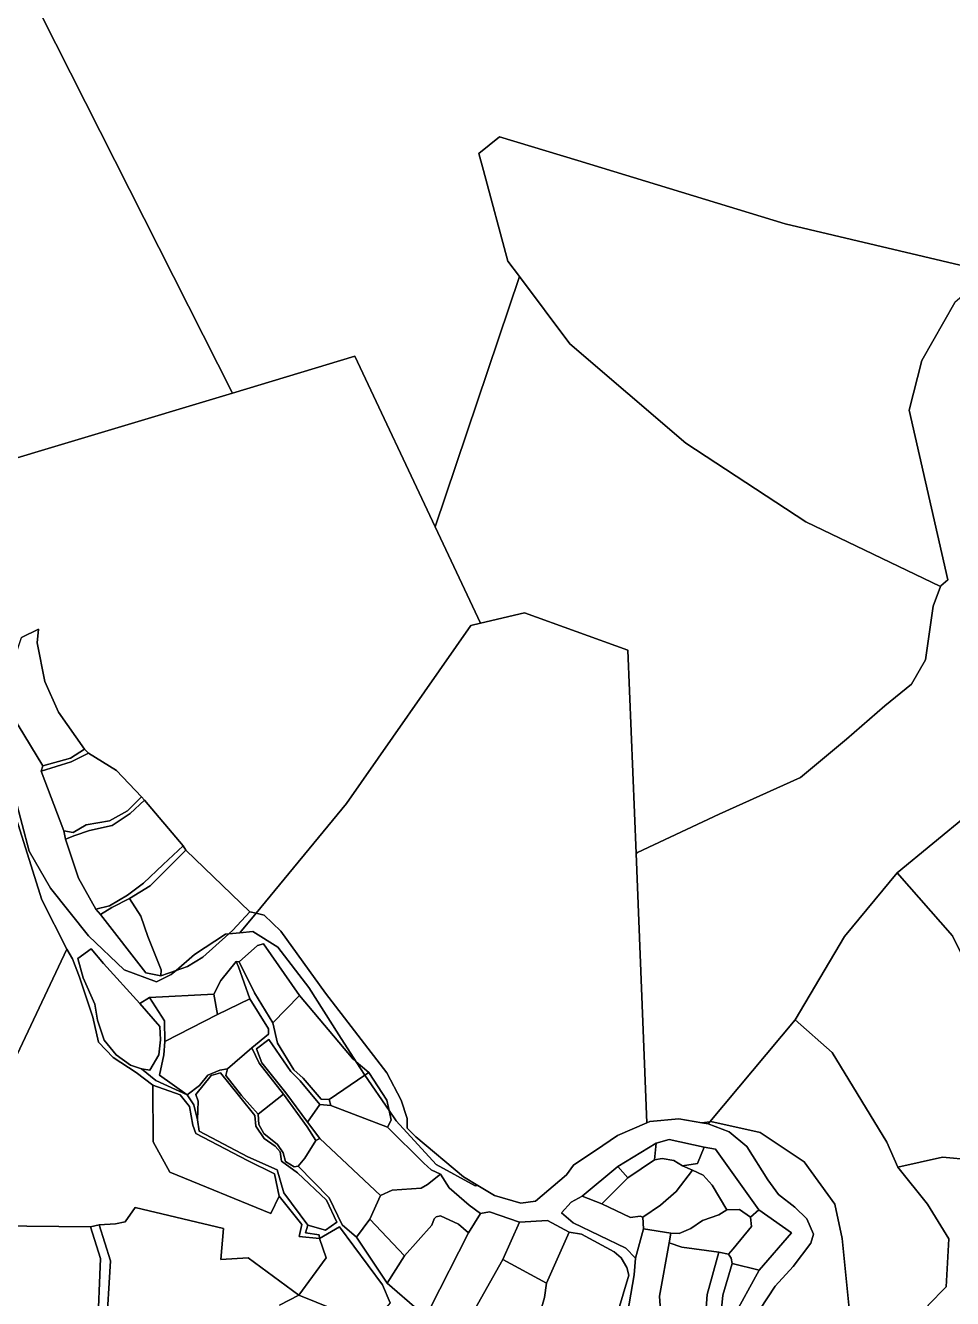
# Model space of a CAD drawing. Extents: x 542555 to 550520, y 1840485 to 1846995.
# Drawn here: x 546246.8 to 546497.5, y 1842651.4 to 1842995.5 of the extents above; entities that cross this region are included whole.
import ezdxf

# ---------------------------------------------------------------- set-up
doc = ezdxf.new("R2010")
doc.units = 0
doc.layers.add('Level 30', color=7, linetype='Continuous')

msp = doc.modelspace()

# ---------------------------------------------------------------- linework, layer by layer
at = {"layer": 'Level 30'}
for points in [[(546302.76, 1842896.18), (546230.0851, 1842874.3283), (546226.42, 1842881.04), (546219.05, 1842890.08), (546211.81, 1842895.93), (546210.0792, 1842896.8235), (546187.71, 1842921.88), (546179.47, 1842932.69), (546177.08, 1842935.82), (546164.38, 1842952.31), (546156.45, 1842964.02), (546156.36, 1842964.15), (546148.57, 1842980.11), (546141.6, 1842999.21), (546138.6, 1843005.08), (546151.56, 1843022.02), (546172.4, 1843036.17), (546192.49, 1843048.82), (546219.17, 1843061.43)], [(546380.38, 1842927.7), (546377.25, 1842931.87), (546370.6611, 1842956.3575), (546369.42, 1842960.97), (546375.02, 1842965.45), (546396.1501, 1842959.0162), (546452.2, 1842941.95), (546507.56, 1842928.82), (546498.07, 1842920.68), (546489.12, 1842905.01), (546485.76, 1842891.58), (546496.19, 1842845.71), (546494.29, 1842844.06), (546494.23, 1842843.91), (546457.8, 1842861.36), (546425.36, 1842882.62), (546394.03, 1842909.49)], [(546380.38, 1842927.7), (546394.03, 1842909.49), (546425.36, 1842882.62), (546457.8, 1842861.36), (546494.23, 1842843.91), (546492.23, 1842838.54), (546490.16, 1842824.05), (546486.37, 1842817.5), (546479.13, 1842811.62), (546468.79, 1842802.66), (546456.38, 1842792.31), (546434.32, 1842782.31), (546412.26, 1842771.96), (546411.9, 1842771.71), (546409.69, 1842826.66), (546381.73, 1842836.73), (546369.8, 1842833.97), (546357.54, 1842860.03)], [(546414.8327, 1842698.9138), (546406.86, 1842695.48), (546402.9252, 1842692.8136), (546395.01, 1842687.45), (546393.08, 1842684.84), (546384.68, 1842677.74), (546380.73, 1842677.22), (546373.64, 1842679.32), (546369.1233, 1842682.0053), (546365.23, 1842684.32), (546352.36, 1842695.1), (546349.99, 1842697.46), (546349.99, 1842700.09), (546348.42, 1842705.09), (546344.48, 1842712.45), (546327.91, 1842734.01), (546315.86, 1842750.72), (546311.31, 1842755.04), (546309.1565, 1842755.5798), (546333.63, 1842785.24), (546367.19, 1842833.37), (546369.8, 1842833.97), (546381.73, 1842836.73), (546409.69, 1842826.66), (546411.9, 1842771.71)], [(546245.77, 1842830.13), (546250.36, 1842832.35), (546249.97, 1842828.71), (546252.04, 1842818.23), (546255.78, 1842809.92), (546262.79, 1842799.9), (546259.01, 1842797.49), (546251.5, 1842795.43), (546244.84, 1842806.42), (546242.59, 1842813.48), (546242.87, 1842821.35)], [(546259.22, 1842796.47), (546251.03, 1842793.99), (546251.5, 1842795.43), (546259.01, 1842797.49), (546262.79, 1842799.9), (546263.82, 1842798.86)], [(546263.82, 1842798.86), (546271.4, 1842794.2), (546278.21, 1842787.02), (546274.44, 1842783.23), (546269.57, 1842780.52), (546263.23, 1842779.51), (546259.7, 1842777.36), (546257.23, 1842777.84), (546251.03, 1842793.99), (546259.22, 1842796.47)], [(546531.8, 1842799.64), (546529.85, 1842776.9), (546540.08, 1842765.22), (546546.06, 1842760.79), (546539.3, 1842755.7), (546531.34, 1842746.21), (546518.7, 1842739.47), (546504.53, 1842735.16), (546497.42, 1842749.48), (546482.52, 1842766.49), (546501.78, 1842782.32), (546508.56, 1842788.26)], [(546258.04, 1842745.83), (546231.01, 1842688.77), (546223.35, 1842693.32), (546196.53, 1842683.5), (546171.1, 1842708.85), (546144.57, 1842724.72), (546136.93, 1842731.84), (546123.14, 1842721.8), (546105.81, 1842748.86), (546063.6822, 1842777.7198), (546064.5794, 1842777.8401), (546160.28, 1842771.41), (546212.69, 1842786.13), (546214.49, 1842788.85), (546222.25, 1842790.26), (546230.73, 1842792.9), (546239.33, 1842796.8), (546251.24, 1842759.16)], [(546278.21, 1842787.02), (546278.99, 1842786.11), (546275.15, 1842782.52), (546270.23, 1842779.31), (546264.11, 1842777.97), (546260.17, 1842776.63), (546257.61, 1842775.57), (546257.23, 1842777.84), (546259.7, 1842777.36), (546263.23, 1842779.51), (546269.57, 1842780.52), (546274.44, 1842783.23)], [(546278.99, 1842786.11), (546289.47, 1842773.78), (546284.03, 1842768.74), (546278.76, 1842763.71), (546274.37, 1842760.49), (546269.53, 1842757.61), (546265.84, 1842756.65), (546261.13, 1842765.09), (546257.61, 1842775.57), (546260.17, 1842776.63), (546264.11, 1842777.97), (546270.23, 1842779.31), (546275.15, 1842782.52)], [(546289.47, 1842773.78), (546290.15, 1842772.61), (546285.06, 1842767.52), (546280.49, 1842763), (546274.98, 1842759.53), (546270.16, 1842757.12), (546267.13, 1842755.2), (546265.84, 1842756.65), (546269.53, 1842757.61), (546274.37, 1842760.49), (546278.76, 1842763.71), (546284.03, 1842768.74)], [(546290.15, 1842772.61), (546307.52, 1842755.99), (546302.87, 1842750.97), (546301.7686, 1842749.9797), (546300.92, 1842749.89), (546292.53, 1842744.42), (546287.5422, 1842740.1141), (546283.39, 1842738.65), (546283.55, 1842740.29), (546279.91, 1842749.33), (546278.04, 1842754.75), (546274.98, 1842759.53), (546280.49, 1842763), (546285.06, 1842767.52)], [(546504.53, 1842735.16), (546505.18, 1842724.41), (546507.79, 1842710.94), (546512.59, 1842696.83), (546515.19, 1842691.02), (546508.01, 1842689.61), (546502.6, 1842688.88), (546494.74, 1842689.63), (546482.69, 1842686.97), (546479.68, 1842693.74), (546464.9, 1842717.97), (546454.9, 1842726.79), (546468.26, 1842749.27), (546482.52, 1842766.49), (546497.42, 1842749.48)], [(546274.98, 1842759.53), (546278.04, 1842754.75), (546279.91, 1842749.33), (546283.55, 1842740.29), (546283.39, 1842738.65), (546279.35, 1842739.45), (546267.13, 1842755.2), (546270.16, 1842757.12)], [(546307.52, 1842755.99), (546309.1565, 1842755.5798), (546304.8, 1842750.3), (546301.7686, 1842749.9797), (546302.87, 1842750.97)], [(546352.36, 1842695.1), (546365.23, 1842684.32), (546369.1233, 1842682.0053), (546368.36, 1842681.86), (546357.83, 1842687.62), (546347.05, 1842699.45), (546345.1457, 1842702.2322), (546344.55, 1842705.08), (546339.64, 1842712.54), (546336.2684, 1842715.391), (546331.53, 1842722.7), (546323.41, 1842735.48), (546315.01, 1842746.42), (546308.27, 1842750.66), (546304.8, 1842750.3), (546309.1565, 1842755.5798), (546311.31, 1842755.04), (546315.86, 1842750.72), (546327.91, 1842734.01), (546344.48, 1842712.45), (546348.42, 1842705.09), (546349.99, 1842700.09), (546349.99, 1842697.46)], [(546301.7686, 1842749.9797), (546294.74, 1842743.66), (546290.65, 1842741.21), (546287.5422, 1842740.1141), (546292.53, 1842744.42), (546300.92, 1842749.89)], [(546320.95, 1842733.37), (546313.67, 1842725.91), (546308.78, 1842734.04), (546304.64, 1842742.47), (546309.56, 1842746.86), (546311.17, 1842747.31)], [(546283.34, 1842721.35), (546282.9, 1842717.3), (546280.41, 1842713.18), (546278.15, 1842713.53), (546275.22, 1842714.52), (546271.36, 1842717.34), (546268.14, 1842721.28), (546266.27, 1842726.7), (546265.58, 1842731), (546262.39, 1842738.1), (546261, 1842743.33), (546264.61, 1842745.96), (546267.94, 1842742.03), (546277.76, 1842731.18), (546283.17, 1842724.96)], [(546307.48, 1842732.46), (546298.74, 1842728.24), (546297.71, 1842733.73), (546299.6, 1842737.39), (546303.79, 1842742.5), (546304.39, 1842741.13)], [(546329.4, 1842703.61), (546326.38, 1842703.92), (546321.06, 1842710.29), (546318.52, 1842712.77), (546312.63, 1842721.45), (546309.3, 1842718.92), (546310.74, 1842715.17), (546317.25, 1842707.02), (546323.03, 1842699.06), (546326.37, 1842694.71), (546325.29, 1842694.19), (546322.95, 1842697.8), (546316.57, 1842706.7), (546309.97, 1842715.02), (546308, 1842719.18), (546312.56, 1842722.89), (546312.56, 1842724.32), (546307.48, 1842732.46), (546304.39, 1842741.13), (546303.79, 1842742.5), (546304.64, 1842742.47), (546308.78, 1842734.04), (546313.67, 1842725.91), (546314.95, 1842720.5), (546319.4, 1842713.25), (546321.9, 1842711.03), (546326.73, 1842705.36), (546328.93, 1842705.27)], [(546298.74, 1842728.24), (546284.52, 1842720.87), (546284.4, 1842726.45), (546280.32, 1842732.8), (546297.71, 1842733.73)], [(546338.5822, 1842711.822), (546328.93, 1842705.27), (546326.73, 1842705.36), (546321.9, 1842711.03), (546319.4, 1842713.25), (546314.95, 1842720.5), (546313.67, 1842725.91), (546320.95, 1842733.37), (546335.43, 1842716.1), (546336.2684, 1842715.391)], [(546282.04, 1842710.33), (546278.15, 1842713.53), (546280.41, 1842713.18), (546282.9, 1842717.3), (546283.34, 1842721.35), (546283.17, 1842724.96), (546277.76, 1842731.18), (546280.32, 1842732.8), (546284.4, 1842726.45), (546284.52, 1842720.87), (546284.27, 1842717.26), (546283.05, 1842711.79), (546290.51, 1842706.46)], [(546307.48, 1842732.46), (546312.56, 1842724.32), (546312.56, 1842722.89), (546308, 1842719.18), (546301.4, 1842713.55), (546299.35, 1842713.16), (546296.11, 1842711.83), (546293.88, 1842708.98), (546290.51, 1842706.46), (546283.05, 1842711.79), (546284.27, 1842717.26), (546284.52, 1842720.87), (546298.74, 1842728.24)], [(546326.38, 1842703.92), (546323.03, 1842699.06), (546317.25, 1842707.02), (546310.74, 1842715.17), (546309.3, 1842718.92), (546312.63, 1842721.45), (546318.52, 1842712.77), (546321.06, 1842710.29)], [(546316.57, 1842706.7), (546309.77, 1842701.24), (546305.2, 1842706.33), (546301.02, 1842711.69), (546301.4, 1842713.55), (546308, 1842719.18), (546309.97, 1842715.02)], [(546339.64, 1842712.54), (546338.5822, 1842711.822), (546336.2684, 1842715.391)], [(546344.55, 1842705.08), (546345.1457, 1842702.2322), (546338.59, 1842711.81), (546338.5822, 1842711.822), (546339.64, 1842712.54)], [(546281.3, 1842709.14), (546288.61, 1842706.52), (546291.21, 1842703.34), (546292.1, 1842698.25), (546292.89, 1842696.01), (546306.81, 1842688.73), (546314.15, 1842685.11), (546315.42, 1842679.14), (546313.14, 1842674.42), (546285.89, 1842685.62), (546281.35, 1842693.77)], [(546314.34, 1842692.66), (546315.67, 1842691.06), (546316.06, 1842688.55), (546320.34, 1842685.42), (546328.2, 1842677.99), (546330.97, 1842672.04), (546327.91, 1842669.87), (546323.13, 1842671.24), (546316.71, 1842679.99), (546314.89, 1842686.2), (546306.93, 1842689.74), (546293.82, 1842696.68), (546293.29, 1842699.73), (546293.54, 1842704.78), (546292.87, 1842706.57), (546297.01, 1842711.73), (546299.54, 1842712.48), (546304.75, 1842705.91), (546308.85, 1842700.92), (546309.13, 1842697.99), (546311.31, 1842694.71)], [(546345.1457, 1842702.2322), (546345.69, 1842699.63), (546344.71, 1842697.71), (546329.4, 1842703.61), (546328.93, 1842705.27), (546338.5822, 1842711.822), (546338.59, 1842711.81)], [(546322.39, 1842689.39), (546320.52, 1842687.23), (546319.43, 1842687.04), (546317.09, 1842688.51), (546316.51, 1842690.85), (546315, 1842693.09), (546311.24, 1842696.06), (546309.87, 1842698.5), (546309.77, 1842701.24), (546316.57, 1842706.7), (546322.95, 1842697.8), (546325.29, 1842694.19)], [(546345.99, 1842680.7), (546342.76, 1842679.28), (546326.37, 1842694.71), (546323.03, 1842699.06), (546326.38, 1842703.92), (546329.4, 1842703.61), (546344.71, 1842697.71), (546354.52, 1842688.03), (546356.51, 1842686.25), (546358.99, 1842685.03), (546355.49, 1842682.29), (546353.76, 1842681.29)], [(546431.8349, 1842699.2295), (546431.35, 1842698.65), (546429.6948, 1842698.9252)], [(546449.28, 1842642.98), (546446.37, 1842645.11), (546445.39, 1842648.49), (546449.5, 1842654.79), (546454.39, 1842660.07), (546459.14, 1842666.37), (546459.91, 1842668.79), (546458.08, 1842673), (546454.79, 1842676.11), (546450.41, 1842679.59), (546447.48, 1842683.52), (546441.81, 1842692.49), (546437.06, 1842696.51), (546431.35, 1842698.65), (546431.8349, 1842699.2295), (546432.12, 1842699.27), (546445.41, 1842696.29), (546457.3, 1842688.39), (546465.66, 1842676.97), (546467.59, 1842667.64), (546470.53, 1842638.86), (546472.0285, 1842628.7304), (546466.12, 1842633.27)], [(546264.42, 1842670.82), (546267.07, 1842662.21), (546266.31, 1842642.46), (546260.19, 1842606.19), (546262.94, 1842590.79), (546234.09, 1842588.15), (546230.31, 1842598.41), (546218.22, 1842614.92), (546208.34, 1842630.37), (546190.17, 1842647.84), (546149.81, 1842655.88), (546196.53, 1842683.5), (546223.35, 1842693.32), (546231.01, 1842688.77), (546238.53, 1842671.12)], [(546342.76, 1842679.28), (546339.89, 1842672.88), (546336.35, 1842668.04), (546332.43, 1842671.33), (546328.97, 1842678.65), (546320.52, 1842687.23), (546322.39, 1842689.39), (546325.29, 1842694.19), (546326.37, 1842694.71)], [(546417.32, 1842693.45), (546416.88, 1842688.88), (546409.68, 1842684.08), (546407, 1842687.16)], [(546428.46, 1842687.9), (546424.47, 1842687.34), (546422.08, 1842688.71), (546418.98, 1842689.24), (546416.88, 1842688.88), (546417.32, 1842693.45), (546420.8, 1842694.38), (546430.3, 1842692.38)], [(546445.05, 1842675.39), (546442.87, 1842673.38), (546439.88, 1842675.47), (546436.4, 1842675.37), (546432.51, 1842682.1), (546430.05, 1842684.78), (546427.19, 1842686.16), (546424.47, 1842687.34), (546428.46, 1842687.9), (546430.3, 1842692.38), (546433.33, 1842691.82)], [(546424.47, 1842687.34), (546427.19, 1842686.16), (546422.71, 1842680.37), (546418.53, 1842676.69), (546413.74, 1842673.45), (546412.99, 1842673.67), (546410.39, 1842673.33), (546402.67, 1842677), (546409.68, 1842684.08), (546416.88, 1842688.88), (546418.98, 1842689.24), (546422.08, 1842688.71)], [(546533.05, 1842655.81), (546523.8, 1842644.45), (546508.01, 1842627.11), (546490.8, 1842649.59), (546495.69, 1842654.62), (546496.42, 1842667.53), (546490.68, 1842676.93), (546482.69, 1842686.97), (546494.74, 1842689.63), (546502.6, 1842688.88), (546508.01, 1842689.61), (546515.19, 1842691.02), (546518.46, 1842685.53), (546524.81, 1842675.91), (546531.79, 1842666.78)], [(546369.86, 1842674.44), (546366.62, 1842669.19), (546363.92, 1842671.54), (546359.02, 1842673.75), (546357.89, 1842673.49), (546357.32, 1842672.94), (546356.69, 1842671.27), (546349.31, 1842662.98), (546339.89, 1842672.88), (546342.76, 1842679.28), (546345.99, 1842680.7), (546353.76, 1842681.29), (546355.49, 1842682.29), (546358.99, 1842685.03), (546361.39, 1842681.33), (546366.8, 1842676.71)], [(546409.68, 1842684.08), (546402.67, 1842677), (546397.29, 1842679.1), (546407, 1842687.16)], [(546423.57, 1842669.05), (546421.3, 1842669.08), (546413.87, 1842670.27), (546413.74, 1842673.45), (546418.53, 1842676.69), (546422.71, 1842680.37), (546427.19, 1842686.16), (546430.05, 1842684.78), (546432.51, 1842682.1), (546436.4, 1842675.37), (546434.23, 1842674.07), (546429.88, 1842672.51), (546426.7, 1842670.34)], [(546413.87, 1842670.27), (546411.78, 1842662.35), (546409.15, 1842665.02), (546394.93, 1842671.92), (546391.78, 1842674.57), (546394.31, 1842677.49), (546397.29, 1842679.1), (546402.67, 1842677), (546410.39, 1842673.33), (546412.99, 1842673.67), (546413.74, 1842673.45)], [(546383.92, 1842625.88), (546381.01, 1842622.24), (546377.71, 1842624.31), (546372.07, 1842630.55), (546370.59, 1842634.32), (546368.07, 1842638.95), (546364.09, 1842643.05), (546355.82, 1842647.25), (546356.24, 1842648.83), (546366.62, 1842669.19), (546369.86, 1842674.44), (546372.31, 1842674.9), (546380.41, 1842672.06), (546375.9, 1842661.97), (546366.63, 1842645.5), (546366.79, 1842644.35), (546370.17, 1842642.05), (546372.31, 1842639.42), (546375.14, 1842633.59), (546376.07, 1842633.01), (546381.75, 1842628.51)], [(546438.17, 1842664.85), (546436.93, 1842663.44), (546434.31, 1842663.99), (546424.27, 1842665.28), (546420.8, 1842666.46), (546421.3, 1842669.08), (546423.57, 1842669.05), (546426.7, 1842670.34), (546429.88, 1842672.51), (546434.23, 1842674.07), (546436.4, 1842675.37), (546439.88, 1842675.47), (546442.87, 1842673.38), (546443.12, 1842670.94)], [(546445.05, 1842675.39), (546453.92, 1842669.19), (546445.18, 1842659.06), (546437.87, 1842660.93), (546437.64, 1842662.31), (546436.93, 1842663.44), (546438.17, 1842664.85), (546443.12, 1842670.94), (546442.87, 1842673.38)], [(546339.89, 1842672.88), (546349.31, 1842662.98), (546344.57, 1842655.57), (546336.35, 1842668.04)], [(546356.24, 1842648.83), (546355.82, 1842647.25), (546353.36, 1842648.02), (546344.57, 1842655.57), (546349.31, 1842662.98), (546356.69, 1842671.27), (546357.32, 1842672.94), (546357.89, 1842673.49), (546359.02, 1842673.75), (546363.92, 1842671.54), (546366.62, 1842669.19)], [(546393.8, 1842669.33), (546387.64, 1842655.63), (546375.9, 1842661.97), (546380.41, 1842672.06), (546387.99, 1842672.5)], [(546335.21, 1842646.52), (546320.69, 1842652.37), (546328.11, 1842662.44), (546326.31, 1842667.69), (546331.74, 1842670.8), (546343.31, 1842655.16), (546345.44, 1842650.24), (546341.64, 1842645.86), (546340.11, 1842645.02)], [(546409.41, 1842659.84), (546409.92, 1842657.72), (546406.91, 1842647.52), (546406.13, 1842645.99), (546406.16, 1842640.78), (546404.48, 1842639.96), (546400.88, 1842641.63), (546396.88, 1842642.74), (546389.51, 1842645.59), (546386.4, 1842649.23), (546387.14, 1842651.75), (546387.64, 1842655.63), (546393.8, 1842669.33), (546397.13, 1842668.86), (546406.01, 1842664.02), (546407.86, 1842662.46)], [(546413.87, 1842670.27), (546421.3, 1842669.08), (546420.8, 1842666.46), (546418.22, 1842652.04), (546418.66, 1842645.69), (546420.13, 1842637.86), (546411.5, 1842635.16), (546409.62, 1842647.41), (546411.37, 1842657.84), (546411.78, 1842662.35)], [(546431.08, 1842652.54), (546430.44, 1842642.76), (546430.52, 1842638.88), (546420.13, 1842637.86), (546418.66, 1842645.69), (546418.22, 1842652.04), (546420.8, 1842666.46), (546424.27, 1842665.28), (546434.31, 1842663.99)], [(546375.9, 1842661.97), (546387.64, 1842655.63), (546387.14, 1842651.75), (546386.4, 1842649.23), (546379.02, 1842637.7), (546375.14, 1842633.59), (546372.31, 1842639.42), (546370.17, 1842642.05), (546366.79, 1842644.35), (546366.63, 1842645.5)], [(546436.93, 1842663.44), (546437.64, 1842662.31), (546437.87, 1842660.93), (546435.37, 1842652.32), (546434.44, 1842643.24), (546430.44, 1842642.76), (546431.08, 1842652.54), (546434.31, 1842663.99)], [(546437.87, 1842660.93), (546445.18, 1842659.06), (546438.08, 1842646.08), (546437.07, 1842645.48), (546436.76, 1842642.75), (546434.44, 1842643.24), (546435.37, 1842652.32)]]:
    msp.add_lwpolyline(points, close=True, dxfattribs=at)
for points in [[(546507.56, 1842928.82), (546452.2, 1842941.95), (546396.1501, 1842959.0162), (546375.02, 1842965.45), (546369.42, 1842960.97), (546370.6611, 1842956.3575), (546377.25, 1842931.87), (546380.38, 1842927.7), (546357.54, 1842860.03), (546335.86, 1842906.13), (546302.76, 1842896.18), (546219.17, 1843061.43)], [(546501.78, 1842782.32), (546482.52, 1842766.49), (546468.26, 1842749.27), (546454.9, 1842726.79), (546431.8349, 1842699.2295), (546429.6948, 1842698.9252), (546423.47, 1842699.96), (546415.59, 1842699.24), (546414.8327, 1842698.9138), (546411.9, 1842771.71), (546412.26, 1842771.96), (546434.32, 1842782.31), (546456.38, 1842792.31), (546468.79, 1842802.66), (546479.13, 1842811.62), (546486.37, 1842817.5), (546490.16, 1842824.05), (546492.23, 1842838.54), (546494.23, 1842843.91), (546494.29, 1842844.06), (546496.19, 1842845.71), (546485.76, 1842891.58), (546489.12, 1842905.01), (546498.07, 1842920.68)], [(546230.0851, 1842874.3283), (546302.76, 1842896.18), (546335.86, 1842906.13), (546357.54, 1842860.03), (546369.8, 1842833.97), (546367.19, 1842833.37), (546333.63, 1842785.24), (546309.1565, 1842755.5798), (546307.52, 1842755.99), (546290.15, 1842772.61), (546289.47, 1842773.78), (546278.99, 1842786.11), (546278.21, 1842787.02), (546271.4, 1842794.2), (546263.82, 1842798.86), (546262.79, 1842799.9), (546255.78, 1842809.92), (546252.04, 1842818.23), (546249.97, 1842828.71), (546250.36, 1842832.35), (546245.77, 1842830.13)], [(546244.84, 1842806.42), (546251.5, 1842795.43), (546251.03, 1842793.99), (546257.23, 1842777.84), (546257.61, 1842775.57), (546261.13, 1842765.09), (546265.84, 1842756.65), (546267.13, 1842755.2), (546279.35, 1842739.45), (546283.39, 1842738.65), (546287.5422, 1842740.1141), (546286.24, 1842738.99), (546282.25, 1842737.05), (546273.51, 1842740.32), (546263.87, 1842749.51), (546253.55, 1842762.34), (546247.82, 1842772.32), (546244.01, 1842786.79)], [(546244.01, 1842786.79), (546247.82, 1842772.32), (546253.55, 1842762.34), (546263.87, 1842749.51), (546273.51, 1842740.32), (546282.25, 1842737.05), (546286.24, 1842738.99), (546287.5422, 1842740.1141), (546290.65, 1842741.21), (546294.74, 1842743.66), (546301.7686, 1842749.9797), (546304.8, 1842750.3), (546308.27, 1842750.66), (546315.01, 1842746.42), (546323.41, 1842735.48), (546331.53, 1842722.7), (546336.2684, 1842715.391), (546335.43, 1842716.1), (546320.95, 1842733.37), (546311.17, 1842747.31), (546309.56, 1842746.86), (546304.64, 1842742.47), (546303.79, 1842742.5), (546299.6, 1842737.39), (546297.71, 1842733.73), (546280.32, 1842732.8), (546277.76, 1842731.18), (546267.94, 1842742.03), (546264.61, 1842745.96), (546261, 1842743.33), (546262.39, 1842738.1), (546265.58, 1842731), (546266.27, 1842726.7), (546268.14, 1842721.28), (546271.36, 1842717.34), (546275.22, 1842714.52), (546278.15, 1842713.53), (546282.04, 1842710.33), (546290.51, 1842706.46), (546292.35, 1842703.81), (546293.29, 1842699.73), (546293.82, 1842696.68), (546306.93, 1842689.74), (546314.89, 1842686.2), (546316.71, 1842679.99), (546323.13, 1842671.24), (546322.55, 1842669.23), (546326.21, 1842668.64), (546326.31, 1842667.69), (546320.8, 1842668.16), (546321.56, 1842671.48), (546315.42, 1842679.14), (546314.15, 1842685.11), (546306.81, 1842688.73), (546292.89, 1842696.01), (546292.1, 1842698.25), (546291.21, 1842703.34), (546288.61, 1842706.52), (546281.3, 1842709.14), (546276.75, 1842712.55), (546270.51, 1842716.56), (546266.55, 1842720.69), (546265.07, 1842727.46), (546261.4, 1842738.3), (546259.58, 1842743.22), (546258.04, 1842745.83), (546251.24, 1842759.16), (546239.33, 1842796.8)], [(546231.01, 1842688.77), (546258.04, 1842745.83), (546259.58, 1842743.22), (546261.4, 1842738.3), (546265.07, 1842727.46), (546266.55, 1842720.69), (546270.51, 1842716.56), (546276.75, 1842712.55), (546281.3, 1842709.14), (546281.35, 1842693.77), (546285.89, 1842685.62), (546313.14, 1842674.42), (546315.42, 1842679.14), (546321.56, 1842671.48), (546320.8, 1842668.16), (546326.31, 1842667.69), (546328.11, 1842662.44), (546320.69, 1842652.37), (546307.06, 1842662.46), (546299.63, 1842661.95), (546300.36, 1842670.37), (546276.49, 1842676.03), (546273.74, 1842672.2), (546271.2, 1842671.59), (546266.74, 1842671.37), (546264.42, 1842670.82), (546238.53, 1842671.12)], [(546470.53, 1842638.86), (546467.59, 1842667.64), (546465.66, 1842676.97), (546457.3, 1842688.39), (546445.41, 1842696.29), (546432.12, 1842699.27), (546431.8349, 1842699.2295), (546454.9, 1842726.79), (546464.9, 1842717.97), (546479.68, 1842693.74), (546482.69, 1842686.97), (546490.68, 1842676.93), (546496.42, 1842667.53), (546495.69, 1842654.62), (546490.8, 1842649.59)], [(546345.44, 1842650.24), (546343.31, 1842655.16), (546331.74, 1842670.8), (546326.31, 1842667.69), (546326.21, 1842668.64), (546322.55, 1842669.23), (546323.13, 1842671.24), (546327.91, 1842669.87), (546330.97, 1842672.04), (546328.2, 1842677.99), (546320.34, 1842685.42), (546316.06, 1842688.55), (546315.67, 1842691.06), (546314.34, 1842692.66), (546311.31, 1842694.71), (546309.13, 1842697.99), (546308.85, 1842700.92), (546304.75, 1842705.91), (546299.54, 1842712.48), (546297.01, 1842711.73), (546292.87, 1842706.57), (546293.54, 1842704.78), (546293.29, 1842699.73), (546292.35, 1842703.81), (546290.51, 1842706.46), (546293.88, 1842708.98), (546296.11, 1842711.83), (546299.35, 1842713.16), (546301.4, 1842713.55), (546301.02, 1842711.69), (546305.2, 1842706.33), (546309.77, 1842701.24), (546309.87, 1842698.5), (546311.24, 1842696.06), (546315, 1842693.09), (546316.51, 1842690.85), (546317.09, 1842688.51), (546319.43, 1842687.04), (546320.52, 1842687.23), (546328.97, 1842678.65), (546332.43, 1842671.33), (546336.35, 1842668.04), (546344.57, 1842655.57), (546353.36, 1842648.02)], [(546406.91, 1842647.52), (546409.92, 1842657.72), (546409.41, 1842659.84), (546407.86, 1842662.46), (546406.01, 1842664.02), (546397.13, 1842668.86), (546393.8, 1842669.33), (546387.99, 1842672.5), (546380.41, 1842672.06), (546372.31, 1842674.9), (546369.86, 1842674.44), (546366.8, 1842676.71), (546361.39, 1842681.33), (546358.99, 1842685.03), (546356.51, 1842686.25), (546354.52, 1842688.03), (546344.71, 1842697.71), (546345.69, 1842699.63), (546345.1457, 1842702.2322), (546347.05, 1842699.45), (546357.83, 1842687.62), (546368.36, 1842681.86), (546369.1233, 1842682.0053), (546373.64, 1842679.32), (546380.73, 1842677.22), (546384.68, 1842677.74), (546393.08, 1842684.84), (546395.01, 1842687.45), (546402.9252, 1842692.8136), (546406.86, 1842695.48), (546414.8327, 1842698.9138), (546415.59, 1842699.24), (546423.47, 1842699.96), (546429.6948, 1842698.9252), (546431.35, 1842698.65), (546437.06, 1842696.51), (546441.81, 1842692.49), (546447.48, 1842683.52), (546450.41, 1842679.59), (546454.79, 1842676.11), (546458.08, 1842673), (546459.91, 1842668.79), (546459.14, 1842666.37), (546454.39, 1842660.07), (546449.5, 1842654.79), (546445.39, 1842648.49)], [(546438.08, 1842646.08), (546445.18, 1842659.06), (546453.92, 1842669.19), (546445.05, 1842675.39), (546433.33, 1842691.82), (546430.3, 1842692.38), (546420.8, 1842694.38), (546417.32, 1842693.45), (546407, 1842687.16), (546397.29, 1842679.1), (546394.31, 1842677.49), (546391.78, 1842674.57), (546394.93, 1842671.92), (546409.15, 1842665.02), (546411.78, 1842662.35), (546411.37, 1842657.84), (546409.62, 1842647.41)], [(546268.68, 1842642.34), (546269.78, 1842661.58), (546266.74, 1842671.37), (546271.2, 1842671.59), (546273.74, 1842672.2), (546276.49, 1842676.03), (546300.36, 1842670.37), (546299.63, 1842661.95), (546307.06, 1842662.46), (546320.69, 1842652.37), (546315.52, 1842649.68)], [(546245.09, 1842547.85), (546246.85, 1842542.94), (546250.34, 1842538.87), (546252.68, 1842546.05), (546259.12, 1842567.39), (546263.33, 1842584.39), (546262.94, 1842590.79), (546260.19, 1842606.19), (546266.31, 1842642.46), (546267.07, 1842662.21), (546264.42, 1842670.82), (546266.74, 1842671.37), (546269.78, 1842661.58), (546268.68, 1842642.34), (546262.23, 1842605.02), (546264.95, 1842592.16), (546265.54, 1842584.44), (546261.44, 1842567.7), (546255.29, 1842545.66), (546251.68, 1842533.76), (546248.32, 1842516.22), (546249, 1842487.2), (546244.13, 1842432.46)], [(546315.52, 1842649.68), (546320.69, 1842652.37), (546335.21, 1842646.52)]]:
    msp.add_lwpolyline(points, dxfattribs=at)

doc.saveas('drawing.dxf')
